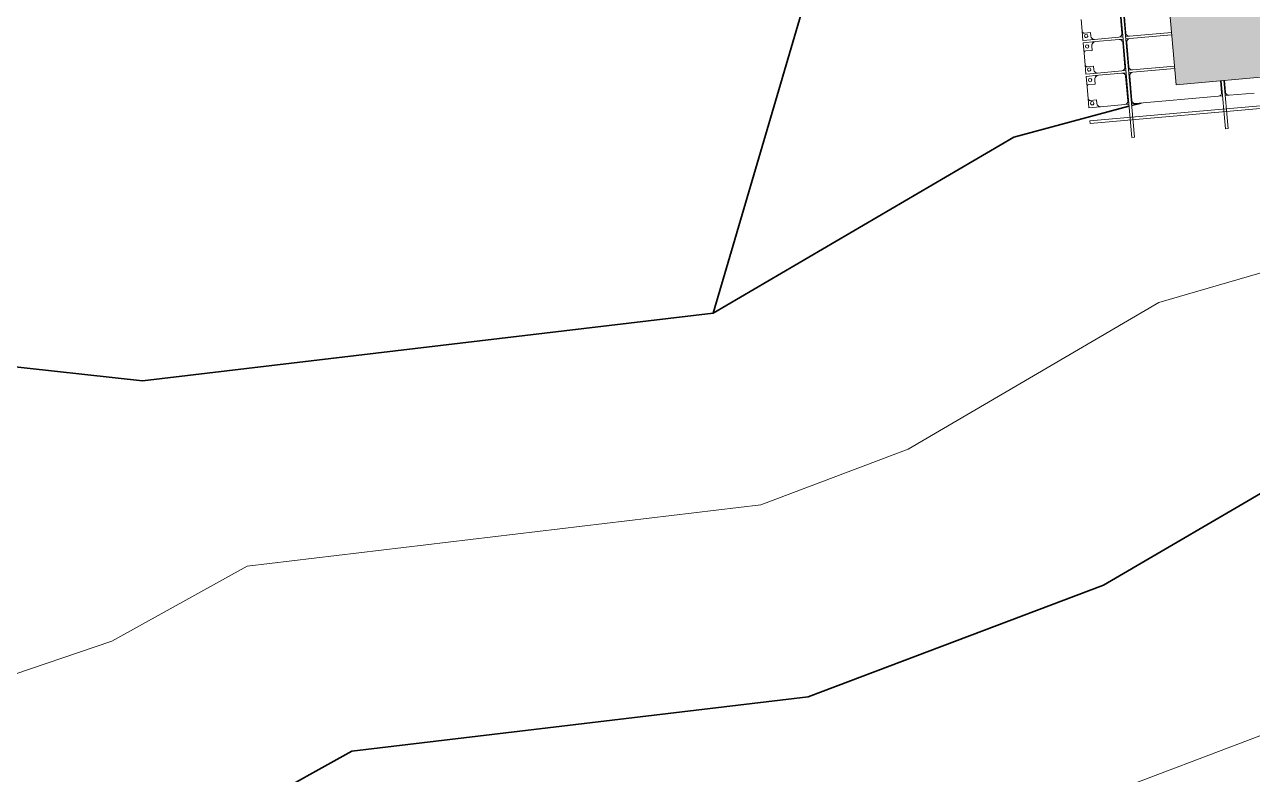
# Model space of a CAD drawing. Header units: millimetres. Extents: x -861324 to 439029, y -308065 to 694685.
# Drawn here: x -94915 to -76761, y -20254 to -9162 of the extents above; entities that cross this region are included whole.
import ezdxf

# ---------------------------------------------------------------- set-up
doc = ezdxf.new("R2010")
doc.units = ezdxf.units.MM
for name, color, linetype, lineweight in [('A-DETL-GENF', 92, 'Continuous', 9), ('A-DETL-THIN', 151, 'Continuous', 9), ('A-GENM', 13, 'Continuous', 9), ('C-TOPO-MAJR', 7, 'Continuous', 35), ('C-TOPO-MINR', 7, 'Continuous', 9), ('S-BEAM', 12, 'Continuous', 9)]:
    doc.layers.add(name, color=color, linetype=linetype, lineweight=lineweight)

# ---------------------------------------------------------------- blocks, each defined once
blk = doc.blocks.new('Dải phao đi lại kèm đỡ invester - DẢI PHAO ĐI LẠI-19658-BỐ TRÍ BÈ PIN HỒ BẢN MÒNG')
at = {"layer": 'A-GENM', "color": 7}
for p, q in [((174223, 770), (174223, 1140)), ((174223, 770), (174223, 709)), ((174000, 720), (174173, 720)), ((174173, 660), (174000, 660)), ((174223, 669), (174223, 610)), ((174223, -620), (174223, 610)), ((173723, -620), (173723, 0)), ((173758, 0), (173758, -620)), ((173223, -620), (173223, 0)), ((173258, 0), (173258, -620)), ((172808, -670), (173173, -670)), ((173223, -620), (173223, -681)), ((173223, -721), (173223, -780)), ((173258, -681), (173258, -620)), ((173258, -780), (173258, -721)), ((173308, -670), (173673, -670)), ((173723, -620), (173723, -681)), ((173723, -721), (173723, -780)), ((173758, -681), (173758, -620)), ((173758, -780), (173758, -721)), ((173808, -670), (174173, -670)), ((174223, -620), (174223, -681)), ((174223, -721), (174223, -780)), ((173173, -730), (172808, -730)), ((173223, -1140), (173223, -780)), ((173258, -780), (173258, -1130)), ((173673, -730), (173308, -730)), ((173723, -1140), (173723, -780)), ((173758, -780), (173758, -1130)), ((174173, -730), (173808, -730)), ((174223, -1140), (174223, -780)), ((173118, -1282), (173118, -1190)), ((173118, -1190), (173173, -1190)), ((173318, -1190), (173382, -1190)), ((173382, -1190), (173382, -1282)), ((173618, -1282), (173618, -1190)), ((173618, -1190), (173673, -1190)), ((173818, -1190), (173882, -1190)), ((173882, -1190), (173882, -1282)), ((174118, -1282), (174118, -1190)), ((174118, -1190), (174173, -1190)), ((172912, -1312), (173088, -1312)), ((173412, -1312), (173588, -1312)), ((173912, -1312), (174088, -1312))]:
    blk.add_line(p, q, dxfattribs=at)
at = {"layer": 'A-GENM', "color": 9}
for p, q in [((174223, 770), (174223, 709)), ((174223, 669), (174223, 610)), ((173223, -620), (173223, -681)), ((173223, -721), (173223, -780)), ((173258, -681), (173258, -620)), ((173258, -780), (173258, -721)), ((173723, -620), (173723, -681)), ((173723, -721), (173723, -780)), ((173758, -681), (173758, -620)), ((173758, -780), (173758, -721)), ((174223, -620), (174223, -681)), ((174223, -721), (174223, -780)), ((173173, -1190), (173118, -1190)), ((173118, -1190), (173118, -1282)), ((173118, -1282), (173118, -1190)), ((173118, -1190), (173118, -1282)), ((173118, -1190), (173173, -1190)), ((173173, -1190), (173118, -1190)), ((173223, -1140), (173223, -1312)), ((173223, -1312), (173223, -1140)), ((173258, -1312), (173258, -1130)), ((173258, -1130), (173258, -1312)), ((173382, -1190), (173318, -1190)), ((173318, -1190), (173382, -1190)), ((173382, -1190), (173318, -1190)), ((173382, -1282), (173382, -1190)), ((173382, -1190), (173382, -1282)), ((173382, -1282), (173382, -1190)), ((173673, -1190), (173618, -1190)), ((173618, -1190), (173618, -1282)), ((173618, -1282), (173618, -1190)), ((173618, -1190), (173618, -1282)), ((173618, -1190), (173673, -1190)), ((173673, -1190), (173618, -1190)), ((173723, -1140), (173723, -1312)), ((173723, -1312), (173723, -1140)), ((173758, -1312), (173758, -1130)), ((173758, -1130), (173758, -1312)), ((173882, -1190), (173818, -1190)), ((173818, -1190), (173882, -1190)), ((173882, -1190), (173818, -1190)), ((173882, -1282), (173882, -1190)), ((173882, -1190), (173882, -1282)), ((173882, -1282), (173882, -1190)), ((174173, -1190), (174118, -1190)), ((174118, -1190), (174118, -1282)), ((174118, -1282), (174118, -1190)), ((174118, -1190), (174118, -1282)), ((174118, -1190), (174173, -1190)), ((174173, -1190), (174118, -1190)), ((174223, -1140), (174223, -1312)), ((174223, -1312), (174223, -1140)), ((173223, -1312), (173088, -1312)), ((173088, -1312), (173223, -1312)), ((173412, -1312), (173258, -1312)), ((173258, -1312), (173412, -1312)), ((173723, -1312), (173588, -1312)), ((173588, -1312), (173723, -1312)), ((173912, -1312), (173758, -1312)), ((173758, -1312), (173912, -1312)), ((174223, -1312), (174088, -1312)), ((174088, -1312), (174223, -1312))]:
    blk.add_line(p, q, dxfattribs=at)
at = {"layer": 'A-GENM', "color": 7}
for centre, radius, start, end in [((174173, 770), 50, 270, 0), ((174173, 610), 50, 360, 90), ((173173, -620), 50, 270, 360), ((173308, -620), 50, 180, 270), ((173673, -620), 50, 270, 0), ((173808, -620), 50, 180, 270), ((174173, -620), 50, 270, 0), ((173173, -780), 50, 360, 90), ((173308, -780), 50, 90, 180), ((173673, -780), 50, 360, 90), ((173808, -780), 50, 90, 180), ((174173, -780), 50, 360, 90), ((173173, -1140), 50, 270, 360), ((173318, -1130), 60, 180, 270), ((173673, -1140), 50, 270, 360), ((173818, -1130), 60, 180, 270), ((174173, -1140), 50, 270, 360), ((173088, -1282), 30, 270, 0), ((173412, -1282), 30, 180, 270), ((173588, -1282), 30, 270, 0), ((173912, -1282), 30, 180, 270), ((174088, -1282), 30, 270, 0)]:
    blk.add_arc(centre, radius, start, end, dxfattribs=at)
at = {"layer": 'A-GENM', "color": 9}
for centre, radius, start, end in [((173162, -1259), 25, 90, 270), ((173162, -1259), 25, 90, 270), ((173162, -1259), 25, 270, 90), ((173162, -1259), 25, 270, 90), ((173173, -1140), 50, 270, 345), ((173173, -1140), 50, 270, 345), ((173173, -1140), 50, 270, 345), ((173318, -1130), 60, 195, 270), ((173318, -1130), 60, 195, 270), ((173318, -1130), 60, 195, 270), ((173317, -1259), 25, 90, 270), ((173317, -1259), 25, 90, 270), ((173317, -1259), 25, 270, 90), ((173317, -1259), 25, 270, 90), ((173662, -1259), 25, 90, 270), ((173662, -1259), 25, 90, 270), ((173662, -1259), 25, 270, 90), ((173662, -1259), 25, 270, 90), ((173673, -1140), 50, 270, 345), ((173673, -1140), 50, 270, 345), ((173673, -1140), 50, 270, 345), ((173818, -1130), 60, 195, 270), ((173818, -1130), 60, 195, 270), ((173818, -1130), 60, 195, 270), ((173817, -1259), 25, 90, 270), ((173817, -1259), 25, 90, 270), ((173817, -1259), 25, 270, 90), ((173817, -1259), 25, 270, 90), ((174162, -1259), 25, 90, 270), ((174162, -1259), 25, 90, 270), ((174162, -1259), 25, 270, 90), ((174162, -1259), 25, 270, 90), ((174173, -1140), 50, 270, 345), ((174173, -1140), 50, 270, 345), ((174173, -1140), 50, 270, 345), ((173088, -1282), 30, 300, 0), ((173088, -1282), 30, 300, 0), ((173088, -1282), 30, 300, 0), ((173412, -1282), 30, 180, 240), ((173412, -1282), 30, 180, 240), ((173412, -1282), 30, 180, 240), ((173588, -1282), 30, 300, 0), ((173588, -1282), 30, 300, 0), ((173588, -1282), 30, 300, 0), ((173912, -1282), 30, 180, 240), ((173912, -1282), 30, 180, 240), ((173912, -1282), 30, 180, 240), ((174088, -1282), 30, 300, 0), ((174088, -1282), 30, 300, 0), ((174088, -1282), 30, 300, 0)]:
    blk.add_arc(centre, radius, start, end, dxfattribs=at)
blk = doc.blocks.new('Dầm C52 - Dầm C52-22346-BỐ TRÍ BÈ PIN HỒ BẢN MÒNG')
at = {"layer": 'S-BEAM', "color": 7}
for p, q in [((-87623, -20), (-87623, 20)), ((-87623, 20), (87623, 20)), ((87623, -20), (-87623, -20))]:
    blk.add_line(p, q, dxfattribs=at)
blk = doc.blocks.new('Dầm C52 - Dầm C52-V69-BỐ TRÍ BÈ PIN HỒ BẢN MÒNG')
at = {"layer": 'S-BEAM', "color": 7}
for p, q in [((-87623, -20), (-87623, 20)), ((-87623, 20), (-86910, 20)), ((-86910, -20), (-87623, -20))]:
    blk.add_line(p, q, dxfattribs=at)
blk = doc.blocks.new('Dầm C52 - Hộp 40x60-V108-BỐ TRÍ BÈ PIN HỒ BẢN MÒNG')
at = {"layer": 'S-BEAM', "color": 7}
for p, q in [((-20150, -20), (-20150, 20)), ((-20150, 20), (20150, 20)), ((20150, -20), (-20150, -20))]:
    blk.add_line(p, q, dxfattribs=at)
blk = doc.blocks.new('HOBANMONG_BEPIN 4_rvt-1-BỐ TRÍ BÈ PIN HỒ BẢN MÒNG')
at = {"layer": 'A-GENM', "lineweight": 9, "rotation": 275.0793457303301}
blk.add_blockref('Dải phao đi lại kèm đỡ invester - DẢI PHAO ĐI LẠI-19658-BỐ TRÍ BÈ PIN HỒ BẢN MÒNG', (-93296, 163263), dxfattribs=at)
at = {"layer": 'S-BEAM', "lineweight": 9}
for name, p, rotation in [('Dầm C52 - Dầm C52-V69-BỐ TRÍ BÈ PIN HỒ BẢN MÒNG', (-84899, 76576), 95.07934573032993), ('Dầm C52 - Dầm C52-22346-BỐ TRÍ BÈ PIN HỒ BẢN MÒNG', (-86283, 76449), 95.07934573032993), ('Dầm C52 - Hộp 40x60-V108-BỐ TRÍ BÈ PIN HỒ BẢN MÒNG', (-59090, -8823), 5.079345730330104)]:
    blk.add_blockref(name, p, dxfattribs=dict(at, rotation=rotation))

msp = doc.modelspace()

# ---------------------------------------------------------------- hatches: boundary and pattern name
at = {"layer": 'A-DETL-GENF'}
msp.add_hatch(color=8, dxfattribs=at).paths.add_polyline_path([(-77890, -10053), (-40370, -6718), (-44620, 41093), (-10168, 44155), (-21324, 169661), (-93296, 163263), (-77965, -9210)])

# ---------------------------------------------------------------- linework, layer by layer
at = {"layer": 'A-DETL-THIN'}
for p, q in [((-93296, 163263), (-77890, -10053)), ((-77890, -10053), (-40370, -6718))]:
    msp.add_line(p, q, dxfattribs=at)
at = {"layer": 'C-TOPO-MAJR'}
for p, q in [((-80263, 1815), (-84734, -13431)), ((-78547, -10361), (-78408, -10324)), ((-80286, -10828), (-78586, -10371)), ((-84734, -13431), (-80286, -10828)), ((-84734, -13431), (-93170, -14433)), ((-93170, -14433), (-97825, -13918)), ((-78965, -17454), (-75999, -15719)), ((-83328, -19106), (-78965, -17454)), ((-90076, -19908), (-83328, -19106)), ((-94078, -22131), (-90076, -19908))]:
    msp.add_line(p, q, dxfattribs=at)
at = {"layer": 'C-TOPO-MINR'}
for p, q in [((-78143, -13274), (-76535, -12805)), ((-81850, -15443), (-78143, -13274)), ((-84031, -16268), (-81850, -15443)), ((-91623, -17171), (-84031, -16268)), ((-93624, -18282), (-91623, -17171)), ((-95860, -19042), (-93624, -18282)), ((-82624, -21944), (-76080, -19466))]:
    msp.add_line(p, q, dxfattribs=at)

# ---------------------------------------------------------------- block references
at = {"lineweight": 5}
msp.add_blockref('HOBANMONG_BEPIN 4_rvt-1-BỐ TRÍ BÈ PIN HỒ BẢN MÒNG', (0, 0), dxfattribs=at)

doc.saveas('drawing.dxf')
